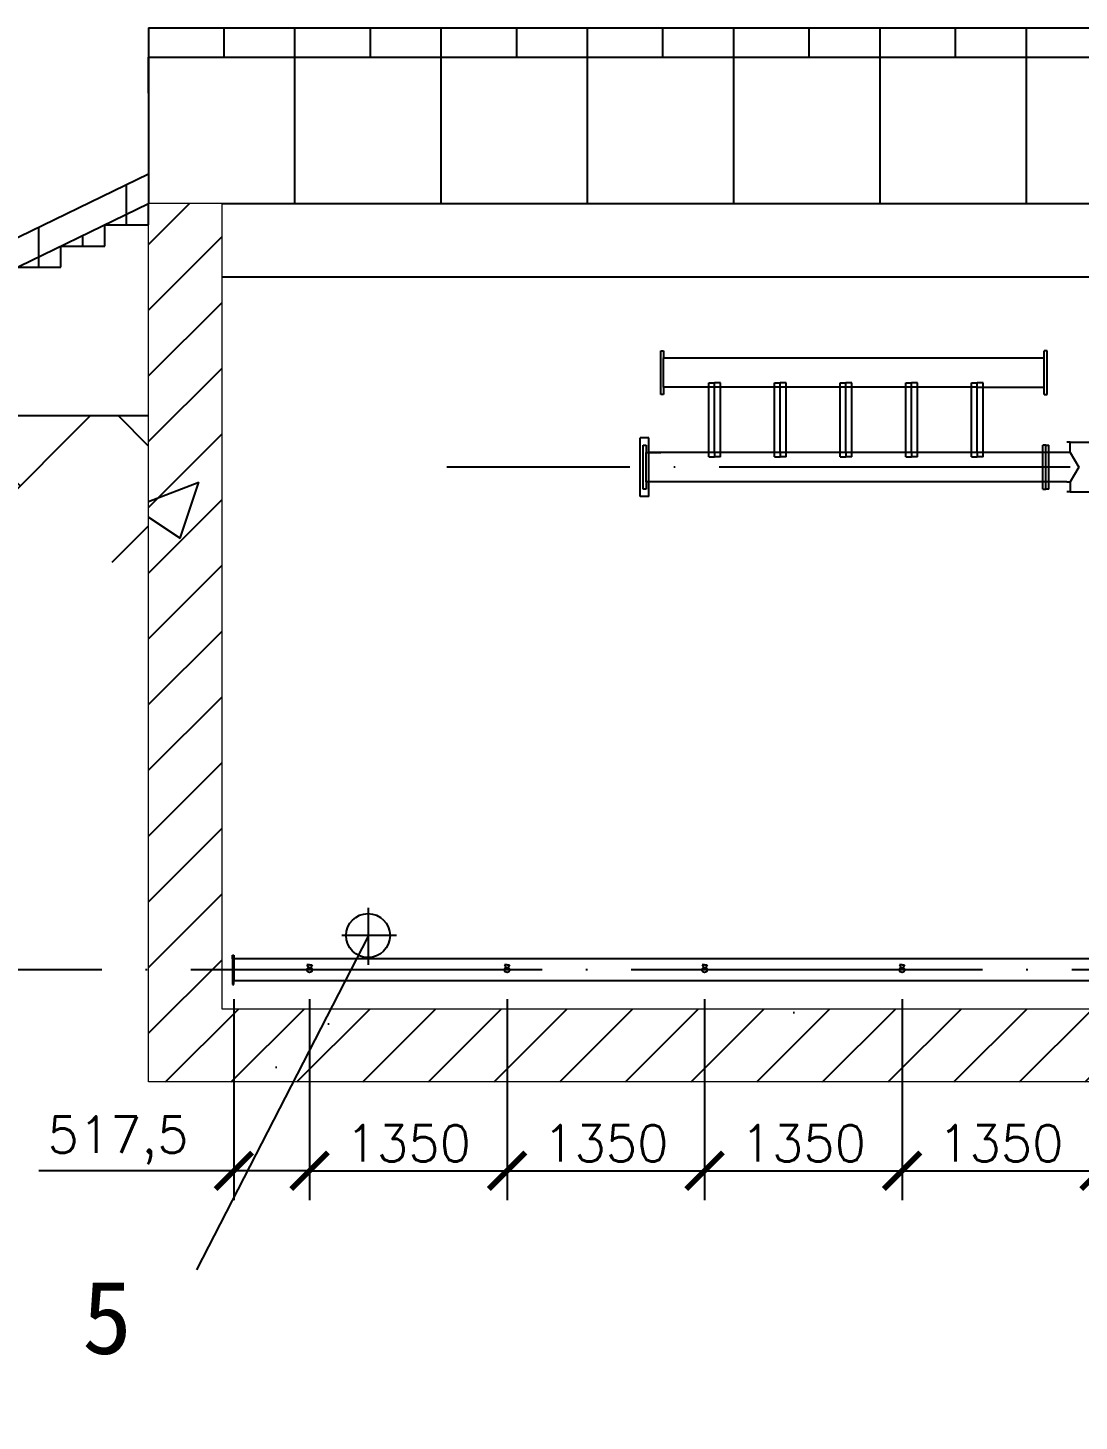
# Model space of a CAD drawing. Header units: millimetres. Extents: x -708 to 2021, y 59 to 1476.
# Drawn here: x 558 to 629.9, y 643.1 to 738.2 of the extents above; entities that cross this region are included whole.
import ezdxf

# ---------------------------------------------------------------- set-up
doc = ezdxf.new("R2010")
doc.units = ezdxf.units.MM
doc.linetypes.add('ACAD_ISO04W100', pattern=[30, 24, -3, 0, -3])
doc.layers.add('图层2', color=5, linetype='Continuous', lineweight=25, plot=False)
doc.styles.get("Standard").update_dxf_attribs({"font": 'txt', "bigfont": 'gbcbig.shx'})
doc.dimstyles.new('副本 ISO-25', dxfattribs={"dimtxt": 2.5, "dimasz": 2.5, "dimexe": 2, "dimexo": 2, "dimtad": 1, "dimlfac": 100, "dimtxsty": 'Standard', "dimblk": 'ARCHTICK', "dimcen": 2.5, "dimadec": 0, "dimazin": 0, "dimtfac": 1, "dimtmove": 0, "dimatfit": 3, "dimfxl": 1, "dimarcsym": 0})

# ---------------------------------------------------------------- blocks, each defined once
blk = doc.blocks.new('_ArchTick')
at = {"color": 0, "linetype": 'ByBlock', "const_width": 0.15}
blk.add_lwpolyline([(-0.5, -0.5), (0.5, 0.5)], dxfattribs=at)
blk = doc.blocks.new('*D4')
at = {"color": 0, "lineweight": -2, "transparency": 16777216}
for p, q in [((577.275, 671.87), (577.275, 658.153)), ((590.775, 671.87), (590.775, 658.153)), ((577.275, 660.153), (590.775, 660.153))]:
    blk.add_line(p, q, dxfattribs=at)
at = {"color": 0, "lineweight": -2, "transparency": 16777216, "xscale": 2.5, "yscale": 2.5, "zscale": 2.5, "rotation": 180}
blk.add_blockref('_ArchTick', (577.275, 660.153), dxfattribs=at)
at = {"color": 0, "lineweight": -2, "transparency": 16777216, "xscale": 2.5, "yscale": 2.5, "zscale": 2.5}
blk.add_blockref('_ArchTick', (590.775, 660.153), dxfattribs=at)
at = {"color": 0, "transparency": 16777216, "insert": (584.025, 662.028), "char_height": 2.5, "attachment_point": 5}
blk.add_mtext('1350', dxfattribs=at)
blk = doc.blocks.new('*D5')
at = {"color": 0, "lineweight": -2, "transparency": 16777216}
for p, q in [((590.775, 671.87), (590.775, 658.153)), ((604.275, 671.87), (604.275, 658.153)), ((590.775, 660.153), (604.275, 660.153))]:
    blk.add_line(p, q, dxfattribs=at)
at = {"color": 0, "lineweight": -2, "transparency": 16777216, "xscale": 2.5, "yscale": 2.5, "zscale": 2.5, "rotation": 180}
blk.add_blockref('_ArchTick', (590.775, 660.153), dxfattribs=at)
at = {"color": 0, "lineweight": -2, "transparency": 16777216, "xscale": 2.5, "yscale": 2.5, "zscale": 2.5}
blk.add_blockref('_ArchTick', (604.275, 660.153), dxfattribs=at)
at = {"color": 0, "transparency": 16777216, "insert": (597.525, 662.028), "char_height": 2.5, "attachment_point": 5}
blk.add_mtext('1350', dxfattribs=at)
blk = doc.blocks.new('*D6')
at = {"color": 0, "lineweight": -2, "transparency": 16777216}
for p, q in [((604.275, 671.87), (604.275, 658.153)), ((617.775, 671.87), (617.775, 658.153)), ((604.275, 660.153), (617.775, 660.153))]:
    blk.add_line(p, q, dxfattribs=at)
at = {"color": 0, "lineweight": -2, "transparency": 16777216, "xscale": 2.5, "yscale": 2.5, "zscale": 2.5, "rotation": 180}
blk.add_blockref('_ArchTick', (604.275, 660.153), dxfattribs=at)
at = {"color": 0, "lineweight": -2, "transparency": 16777216, "xscale": 2.5, "yscale": 2.5, "zscale": 2.5}
blk.add_blockref('_ArchTick', (617.775, 660.153), dxfattribs=at)
at = {"color": 0, "transparency": 16777216, "insert": (611.025, 662.028), "char_height": 2.5, "attachment_point": 5}
blk.add_mtext('1350', dxfattribs=at)
blk = doc.blocks.new('*D7')
at = {"color": 0, "lineweight": -2, "transparency": 16777216}
for p, q in [((617.775, 671.87), (617.775, 658.153)), ((631.275, 671.87), (631.275, 658.153)), ((617.775, 660.153), (631.275, 660.153))]:
    blk.add_line(p, q, dxfattribs=at)
at = {"color": 0, "lineweight": -2, "transparency": 16777216, "xscale": 2.5, "yscale": 2.5, "zscale": 2.5, "rotation": 180}
blk.add_blockref('_ArchTick', (617.775, 660.153), dxfattribs=at)
at = {"color": 0, "lineweight": -2, "transparency": 16777216, "xscale": 2.5, "yscale": 2.5, "zscale": 2.5}
blk.add_blockref('_ArchTick', (631.275, 660.153), dxfattribs=at)
at = {"color": 0, "transparency": 16777216, "insert": (624.525, 662.028), "char_height": 2.5, "attachment_point": 5}
blk.add_mtext('1350', dxfattribs=at)
blk = doc.blocks.new('*D12')
at = {"color": 0, "lineweight": -2, "transparency": 16777216}
for p, q in [((572.1, 671.87), (572.1, 658.153)), ((577.275, 671.87), (577.275, 658.153)), ((572.1, 660.153), (558.767, 660.153)), ((577.275, 660.153), (572.1, 660.153))]:
    blk.add_line(p, q, dxfattribs=at)
at = {"color": 0, "lineweight": -2, "transparency": 16777216, "xscale": 2.5, "yscale": 2.5, "zscale": 2.5, "rotation": 180}
blk.add_blockref('_ArchTick', (572.1, 660.153), dxfattribs=at)
at = {"color": 0, "lineweight": -2, "transparency": 16777216, "xscale": 2.5, "yscale": 2.5, "zscale": 2.5}
blk.add_blockref('_ArchTick', (577.275, 660.153), dxfattribs=at)
at = {"color": 0, "transparency": 16777216, "insert": (564.183, 662.236), "char_height": 2.5, "attachment_point": 5}
blk.add_mtext('517,5', dxfattribs=at)

msp = doc.modelspace()

# ---------------------------------------------------------------- hatches: boundary and pattern name
h = msp.add_hatch()
h.set_pattern_fill('ANSI31', color=256, style=0)
h.paths.add_polyline_path([(571.27508, 726.22002), (566.27508, 726.22002), (566.27508, 673.87002), (571.27508, 673.87002)])
h.paths.add_polyline_path([(696.27508, 717.85431), (696.27508, 719.35431), (696.27508, 726.22002), (691.27508, 726.22002), (691.27508, 719.35431), (691.27508, 717.85431), (691.27508, 673.87002), (696.27508, 673.87002)])
h.paths.add_polyline_path([(683.82085, 671.22002), (641.68009, 671.22002), (643.45568, 666.22002), (686.39404, 666.22002)])
h.paths.add_polyline_path([(696.27508, 673.87002), (691.27508, 673.87002), (691.27508, 671.22002), (683.82085, 671.22002), (686.39404, 666.22002), (696.27508, 666.22002)])
h.paths.add_polyline_path([(641.68009, 671.22002), (631.27508, 671.22002), (631.27508, 666.22002), (643.45568, 666.22002)])
h.paths.add_polyline_path([(631.27508, 671.22002), (582.12404, 671.22002), (584.69723, 666.22002), (631.27508, 666.22002)])
h.paths.add_polyline_path([(582.12404, 671.22002), (571.27508, 671.22002), (571.27508, 673.87002), (566.27508, 673.87002), (566.27508, 666.22002), (584.69723, 666.22002)])
h.paths.add_polyline_path([(769.27516, 671.22002), (709.27516, 671.22002), (709.27516, 673.87002), (704.27516, 673.87002), (704.27516, 666.22002), (769.27516, 666.22002)])
h.paths.add_polyline_path([(709.27516, 717.85431), (709.27516, 719.35431), (709.27516, 726.22002), (704.27516, 726.22002), (704.27516, 719.35431), (704.27516, 717.85431), (704.27516, 673.87002), (709.27516, 673.87002)])
h.paths.add_polyline_path([(834.27516, 726.22002), (829.27516, 726.22002), (829.27516, 673.87002), (834.27516, 673.87002)])
h.paths.add_polyline_path([(769.27516, 671.22002), (769.27516, 666.22002), (834.27516, 666.22002), (834.27516, 673.87002), (829.27516, 673.87002), (829.27516, 671.22002)])
h.paths.add_polyline_path([(964.27516, 673.87002), (959.27516, 673.87002), (959.27516, 671.22002), (899.27516, 671.22002), (899.27516, 666.22002), (964.27516, 666.22002)])
h.paths.add_polyline_path([(899.27516, 671.22002), (839.27516, 671.22002), (839.27516, 673.87002), (834.27516, 673.87002), (834.27516, 666.22002), (899.27516, 666.22002)])
h.paths.add_polyline_path([(839.27516, 726.22002), (834.27516, 726.22002), (834.27516, 673.87002), (839.27516, 673.87002)])
h.paths.add_polyline_path([(964.27516, 717.85431), (964.27516, 719.35431), (964.27516, 726.22002), (959.27516, 726.22002), (959.27516, 719.35431), (959.27516, 717.85431), (959.27516, 673.87002), (964.27516, 673.87002)])
h.paths.add_polyline_path([(977.27524, 717.85431), (977.27524, 719.35431), (977.27524, 726.22002), (972.27524, 726.22002), (972.27524, 719.35431), (972.27524, 717.85431), (972.27524, 673.87002), (977.27524, 673.87002)])
h.paths.add_polyline_path([(1037.27524, 671.22002), (977.27524, 671.22002), (977.27524, 673.87002), (972.27524, 673.87002), (972.27524, 666.22002), (1037.27524, 666.22002)])
h.paths.add_polyline_path([(1102.27524, 671.22002), (1097.27524, 671.22002), (1037.27524, 671.22002), (1037.27524, 666.22002), (1102.27524, 666.22002)])
h.paths.add_polyline_path([(1102.27524, 708.22002), (1097.27524, 708.22002), (1097.27524, 673.87002), (1102.27524, 673.87002)])
h.paths.add_polyline_path([(1102.27524, 726.22002), (1097.27524, 726.22002), (1097.27524, 708.22002), (1102.27524, 708.22002)])
h.paths.add_polyline_path([(879.3503, 523.30714), (874.3503, 523.30714), (874.3503, 500.10714), (879.3503, 500.10714)])
h.paths.add_polyline_path([(879.3503, 497.10714), (874.3503, 497.10714), (874.3503, 475.30714), (879.3503, 475.30714)])
h.paths.add_polyline_path([(879.3503, 468.30714), (874.3503, 468.30714), (624.3503, 468.30714), (624.3503, 471.80714), (619.3503, 471.80714), (619.3503, 463.28757), (629.3503, 463.28757), (629.3503, 463.30714), (879.3503, 463.30714)])
h.paths.add_polyline_path([(624.3503, 509.80714), (619.3503, 509.80714), (619.3503, 474.80714), (624.3503, 474.80714)])
h.paths.add_polyline_path([(624.3503, 521.41107), (619.3503, 521.41107), (619.3503, 518.69142), (619.3503, 512.80714), (624.3503, 512.80714), (624.3503, 518.30714)])
h.paths.add_polyline_path([(624.3503, 523.30714), (619.3503, 523.30714), (619.3503, 521.41107), (624.3503, 521.41107)])
h = msp.add_hatch()
h.set_pattern_fill('AR-CONC', color=256, scale=0.25, style=0)
h.paths.add_polyline_path([(566.27508, 673.87002), (571.27508, 673.87002), (571.27508, 726.22002), (566.27508, 726.22002)])
h.paths.add_polyline_path([(566.27508, 666.22002), (677.85292, 666.22002), (680.42611, 671.22002), (571.27508, 671.22002), (571.27508, 673.87002), (566.27508, 673.87002)])
h.paths.add_polyline_path([(680.42611, 671.22002), (631.27508, 671.22002), (631.27508, 666.22002), (677.85292, 666.22002)], flags=16)
h.paths.add_polyline_path([(631.27508, 671.22002), (631.27508, 666.22002), (643.45568, 666.22002), (641.68009, 671.22002)], flags=0)
h.paths.add_polyline_path([(641.68009, 671.22002), (578.7293, 671.22002), (576.15611, 666.22002), (643.45568, 666.22002)], flags=16)
h.paths.add_polyline_path([(578.7293, 671.22002), (576.15611, 666.22002), (696.27508, 666.22002), (696.27508, 673.87002), (691.27508, 673.87002), (691.27508, 671.22002)])
h.paths.add_polyline_path([(691.27508, 673.87002), (696.27508, 673.87002), (696.27508, 717.85431), (696.27508, 719.35431), (696.27508, 726.22002), (691.27508, 726.22002), (691.27508, 719.35431), (691.27508, 717.85431)])
h.paths.add_polyline_path([(704.27516, 673.87002), (709.27516, 673.87002), (709.27516, 717.85431), (709.27516, 719.35431), (709.27516, 726.22002), (704.27516, 726.22002), (704.27516, 719.35431), (704.27516, 717.85431)])
h.paths.add_polyline_path([(709.27516, 671.22002), (709.27516, 673.87002), (704.27516, 673.87002), (704.27516, 666.22002), (769.27516, 666.22002), (769.27516, 671.22002)])
h.paths.add_polyline_path([(769.27516, 671.22002), (769.27516, 666.22002), (834.27516, 666.22002), (834.27516, 673.87002), (829.27516, 673.87002), (829.27516, 671.22002)])
h.paths.add_polyline_path([(829.27516, 673.87002), (834.27516, 673.87002), (834.27516, 726.22002), (829.27516, 726.22002)])
h.paths.add_polyline_path([(834.27516, 673.87002), (839.27516, 673.87002), (839.27516, 726.22002), (834.27516, 726.22002)])
h.paths.add_polyline_path([(839.27516, 671.22002), (839.27516, 673.87002), (834.27516, 673.87002), (834.27516, 666.22002), (899.27516, 666.22002), (899.27516, 671.22002)])
h.paths.add_polyline_path([(964.27516, 666.22002), (964.27516, 673.87002), (959.27516, 673.87002), (959.27516, 671.22002), (899.27516, 671.22002), (899.27516, 666.22002)])
h.paths.add_polyline_path([(959.27516, 673.87002), (964.27516, 673.87002), (964.27516, 717.85431), (964.27516, 719.35431), (964.27516, 726.22002), (959.27516, 726.22002), (959.27516, 719.35431), (959.27516, 717.85431)])
h.paths.add_polyline_path([(972.27524, 673.87002), (977.27524, 673.87002), (977.27524, 717.85431), (977.27524, 719.35431), (977.27524, 726.22002), (972.27524, 726.22002), (972.27524, 719.35431), (972.27524, 717.85431)])
h.paths.add_polyline_path([(1037.27524, 666.22002), (1037.27524, 671.22002), (977.27524, 671.22002), (977.27524, 673.87002), (972.27524, 673.87002), (972.27524, 666.22002)])
h.paths.add_polyline_path([(1102.27524, 666.22002), (1102.27524, 671.22002), (1097.27524, 671.22002), (1037.27524, 671.22002), (1037.27524, 666.22002)])
h.paths.add_polyline_path([(1102.27524, 708.22002), (1097.27524, 708.22002), (1097.27524, 673.87002), (1102.27524, 673.87002)])
h.paths.add_polyline_path([(1097.27524, 708.22002), (1102.27524, 708.22002), (1102.27524, 726.22002), (1097.27524, 726.22002)])
h.paths.add_polyline_path([(624.3503, 509.80714), (619.3503, 509.80714), (619.3503, 474.80714), (624.3503, 474.80714)])
h.paths.add_polyline_path([(619.3503, 512.80714), (624.3503, 512.80714), (624.3503, 518.30714), (624.3503, 521.41107), (619.3503, 521.41107), (619.3503, 518.69142)])
h.paths.add_polyline_path([(624.3503, 521.41107), (624.3503, 523.30714), (619.3503, 523.30714), (619.3503, 521.41107)])
h.paths.add_polyline_path([(624.3503, 468.30714), (624.3503, 471.80714), (619.3503, 471.80714), (619.3503, 463.28757), (879.3503, 463.28757), (879.3503, 468.30714), (874.3503, 468.30714)])
h.paths.add_polyline_path([(879.3503, 497.10714), (874.3503, 497.10714), (874.3503, 475.30714), (879.3503, 475.30714)])
h.paths.add_polyline_path([(879.3503, 523.30714), (874.3503, 523.30714), (874.3503, 500.10714), (879.3503, 500.10714)])
h = msp.add_hatch()
h.set_pattern_fill('AR-HBONE', color=256, scale=0.08, style=0)
h.paths.add_polyline_path([(566.27508, 711.72002), (521.34427, 711.72002), (521.34427, 701.72002), (566.27508, 701.72002)])
h.paths.add_polyline_path([(1198.71874, 708.22002), (1102.27524, 708.22002), (1102.27524, 701.72002), (1198.71874, 701.72002)])
h.paths.add_polyline_path([(1170.63625, 711.22002), (1176.57402, 711.22002), (1173.60514, 708.22002), (1198.71874, 708.22002), (1198.71874, 711.72002), (1102.27524, 711.72002), (1102.27524, 708.22002), (1173.60514, 708.22002)])

# ---------------------------------------------------------------- linework, layer by layer
at = {"lineweight": -2}
for p, q in [((566.27507, 738.22002), (566.27507, 726.22002)), ((571.41077, 738.22002), (571.41077, 736.22002)), ((576.27507, 726.22002), (576.27507, 738.22002)), ((581.41077, 738.22002), (581.41077, 736.22002)), ((581.41077, 738.22002), (581.41077, 736.22002)), ((586.27507, 726.22002), (586.27507, 738.22002)), ((591.41077, 738.22002), (591.41077, 736.22002)), ((596.27507, 726.22002), (596.27507, 738.22002)), ((601.41077, 738.22002), (601.41077, 736.22002)), ((606.27507, 726.22002), (606.27507, 738.22002)), ((611.41077, 738.22002), (611.41077, 736.22002)), ((616.27507, 726.22002), (616.27507, 738.22002)), ((621.41077, 738.22002), (621.41077, 736.22002)), ((626.27507, 726.22002), (626.27507, 738.22002)), ((566.27507, 728.22002), (566.27507, 726.22002))]:
    msp.add_line(p, q, dxfattribs=at)
for p, q in [((566.27507, 738.22002), (696.27507, 738.22002)), ((566.27507, 736.22002), (696.27507, 736.22002)), ((566.27508, 733.77002), (566.27508, 736.22002)), ((566.27507, 728.22002), (532.13714, 711.72002)), ((564.77508, 724.77002), (564.77508, 727.49502)), ((536.27508, 711.72002), (566.27508, 726.22002)), ((566.27508, 724.77002), (566.27508, 726.22002)), ((571.27508, 726.22002), (691.27508, 726.22002)), ((558.77508, 721.87002), (558.77508, 724.59502)), ((563.27508, 723.32002), (563.27508, 724.77002)), ((563.27508, 724.77002), (566.27508, 724.77002)), ((560.27508, 721.87002), (560.27508, 723.32002)), ((560.27508, 723.32002), (563.27508, 723.32002)), ((561.77508, 723.32002), (561.77508, 724.04502)), ((557.27508, 721.87002), (560.27508, 721.87002)), ((571.27508, 721.22002), (691.27508, 721.22002)), ((601.27508, 715.67002), (601.27508, 716.17002)), ((601.27508, 716.17002), (601.47508, 716.17002)), ((601.27508, 713.17002), (601.27508, 715.67002)), ((601.47508, 716.17002), (601.47508, 715.67002)), ((601.47508, 713.67002), (601.47508, 715.67002)), ((601.47508, 715.67002), (627.49607, 715.67002)), ((627.49607, 713.17002), (627.49607, 716.17002)), ((627.69607, 716.17002), (627.49607, 716.17002)), ((627.69607, 715.87002), (627.69607, 716.17002)), ((627.69607, 715.67002), (627.69607, 715.87002)), ((627.69607, 713.67002), (627.69607, 715.67002)), ((604.56191, 708.92002), (604.56191, 713.97002)), ((604.56191, 713.97002), (604.96191, 713.97002)), ((604.96191, 709.22002), (604.96191, 713.97002)), ((604.96191, 709.22002), (604.96191, 713.97002)), ((605.36191, 713.97002), (604.96191, 713.97002)), ((604.96191, 709.22002), (604.96191, 713.91077)), ((605.36191, 708.92002), (605.36191, 713.97002)), ((609.04874, 708.92002), (609.04874, 713.97002)), ((609.04874, 713.97002), (609.44874, 713.97002)), ((609.44874, 709.22002), (609.44874, 713.97002)), ((609.44874, 709.22002), (609.44874, 713.97002)), ((609.44874, 709.22002), (609.44874, 713.97002)), ((609.84874, 713.97002), (609.44874, 713.97002)), ((609.84874, 708.92002), (609.84874, 713.97002)), ((613.53557, 708.92002), (613.53557, 713.97002)), ((613.53557, 713.97002), (613.93557, 713.97002)), ((613.93557, 709.22002), (613.93557, 713.97002)), ((613.93557, 709.22002), (613.93557, 713.97002)), ((613.93557, 709.22002), (613.93557, 713.97002)), ((614.33557, 713.97002), (613.93557, 713.97002)), ((614.33557, 708.92002), (614.33557, 713.97002)), ((618.0224, 708.92002), (618.0224, 713.97002)), ((618.0224, 713.97002), (618.4224, 713.97002)), ((618.4224, 709.22002), (618.4224, 713.97002)), ((618.4224, 709.22002), (618.4224, 713.97002)), ((618.4224, 709.22002), (618.4224, 713.97002)), ((618.8224, 713.97002), (618.4224, 713.97002)), ((618.8224, 708.92002), (618.8224, 713.97002)), ((622.50924, 708.92002), (622.50924, 713.97002)), ((622.50924, 713.97002), (622.90924, 713.97002)), ((622.90924, 709.22002), (622.90924, 713.97002)), ((622.90924, 709.22002), (622.90924, 713.97002)), ((623.30924, 713.97002), (622.90924, 713.97002)), ((623.30924, 708.92002), (623.30924, 713.97002)), ((601.47508, 713.17002), (601.27508, 713.17002)), ((622.90924, 713.67002), (601.47508, 713.67002)), ((601.47508, 713.67002), (601.47508, 713.17002)), ((622.90924, 713.67002), (625.67588, 713.67002)), ((625.67588, 713.67002), (627.49607, 713.67002)), ((627.49607, 713.17002), (627.69607, 713.17002)), ((627.69607, 713.17002), (627.69607, 713.67002)), ((566.27508, 711.72002), (521.34427, 711.72002)), ((563.27508, 711.72002), (563.27508, 711.72002)), ((600.17508, 710.22002), (599.87508, 710.22002)), ((599.87508, 710.18305), (599.87508, 710.22002)), ((599.87508, 706.45823), (599.87508, 710.18305)), ((600.47508, 710.22002), (600.17508, 710.22002)), ((600.47508, 710.18305), (600.47508, 710.22002)), ((600.47508, 706.45823), (600.47508, 710.18305)), ((600.07508, 709.22002), (600.07508, 709.72002)), ((600.07508, 709.72002), (600.27508, 709.72002)), ((600.07508, 706.72002), (600.07508, 709.22002)), ((600.27508, 709.72002), (600.27508, 709.22002)), ((600.27508, 707.22002), (600.27508, 709.22002)), ((600.27508, 709.22002), (601.27508, 709.22002)), ((627.39607, 709.22002), (600.47508, 709.22002)), ((608.06992, 709.22002), (601.27508, 709.22002)), ((604.96191, 709.22002), (604.96191, 708.92002)), ((604.96191, 709.22002), (604.96191, 708.92002)), ((629.27508, 709.22002), (608.06992, 709.22002)), ((609.44874, 709.22002), (609.44874, 708.92002)), ((609.44874, 709.22002), (609.44874, 708.92002)), ((613.93557, 709.22002), (613.93557, 708.92002)), ((613.93557, 709.22002), (613.93557, 708.92002)), ((618.4224, 709.22002), (618.4224, 708.92002)), ((618.4224, 709.22002), (618.4224, 708.92002)), ((622.90924, 709.22002), (622.90924, 708.92002)), ((622.90924, 709.22002), (622.90924, 708.92002)), ((627.39607, 706.72002), (627.39607, 709.72002)), ((627.59607, 709.72002), (627.39607, 709.72002)), ((627.59607, 709.42002), (627.59607, 709.72002)), ((627.59607, 709.72002), (627.79607, 709.72002)), ((627.59607, 709.22002), (627.59607, 709.42002)), ((627.59607, 707.22002), (627.59607, 709.22002)), ((627.79607, 706.72002), (627.79607, 709.72002)), ((629.27508, 709.92002), (629.02508, 709.92002)), ((629.27508, 709.22002), (629.27508, 709.92002)), ((629.27508, 709.92002), (631.27508, 709.92002)), ((629.27508, 709.22002), (629.8639, 708.22002)), ((604.56191, 708.92002), (604.96191, 708.92002)), ((605.36191, 708.92002), (604.96191, 708.92002)), ((609.04874, 708.92002), (609.44874, 708.92002)), ((609.84874, 708.92002), (609.44874, 708.92002)), ((613.53557, 708.92002), (613.93557, 708.92002)), ((614.33557, 708.92002), (613.93557, 708.92002)), ((618.0224, 708.92002), (618.4224, 708.92002)), ((618.8224, 708.92002), (618.4224, 708.92002)), ((622.50924, 708.92002), (622.90924, 708.92002)), ((623.30924, 708.92002), (622.90924, 708.92002)), ((629.27508, 708.22002), (627.28854, 708.22002)), ((627.59607, 708.22002), (627.39607, 708.22002)), ((629.8639, 708.22002), (629.27508, 707.22002)), ((601.27508, 707.22002), (600.27508, 707.22002)), ((600.27508, 707.22002), (600.27508, 706.72002)), ((606.99807, 707.22002), (601.27508, 707.22002)), ((629.02508, 707.22002), (606.99807, 707.22002)), ((627.59607, 706.72002), (627.59607, 707.22002)), ((629.02508, 707.22002), (629.02508, 707.22002)), ((629.02508, 707.22002), (629.27508, 707.22002)), ((629.27508, 707.22002), (629.27508, 706.52002)), ((599.87508, 706.22002), (599.87508, 706.45823)), ((600.17508, 706.22002), (599.87508, 706.22002)), ((600.47508, 706.22002), (600.02508, 706.22002)), ((600.27508, 706.72002), (600.07508, 706.72002)), ((600.47508, 706.22002), (600.47508, 706.45823)), ((627.39607, 706.72002), (627.59607, 706.72002)), ((627.79607, 706.72002), (627.59607, 706.72002)), ((629.27508, 706.52002), (629.02508, 706.52002)), ((629.27508, 706.52002), (631.27508, 706.52002)), ((581.27508, 676.16675), (569.54729, 653.37834))]:
    msp.add_line(p, q)
at = {"lineweight": 0}
for p, q in [((566.27508, 666.22002), (566.27508, 726.22002)), ((571.27508, 726.22002), (566.27508, 726.22002)), ((571.27508, 726.22002), (571.27508, 671.22002)), ((571.27508, 671.22002), (691.27508, 671.22002)), ((696.27508, 666.22002), (566.27508, 666.22002))]:
    msp.add_line(p, q, dxfattribs=at)
at = {"linetype": 'ACAD_ISO04W100'}
for p, q in [((629.27508, 708.22002), (586.66488, 708.22002)), ((581.27508, 678.10311), (581.27508, 674.2304)), ((583.20923, 676.22002), (579.49092, 676.22002)), ((1104.8669, 673.87002), (549.16997, 673.87002))]:
    msp.add_line(p, q, dxfattribs=at)
msp.add_circle((581.27508, 676.22002), 1.5)
for p in [(604.96191, 709.22002), (609.44874, 709.22002), (613.93557, 709.22002), (618.4224, 709.22002), (622.90924, 709.22002)]:
    msp.add_point(p)
at = {"layer": '图层2'}
for p, q in [((572.00008, 674.62002), (572.00008, 674.87002)), ((572.00008, 674.87002), (572.10008, 674.87002)), ((572.10008, 674.87002), (572.10008, 674.62002)), ((572.00008, 674.62002), (572.00008, 673.12002)), ((685.45008, 674.62002), (572.10008, 674.62002)), ((572.10008, 674.62002), (572.10008, 673.12002)), ((577.10008, 674.22002), (577.19681, 674.02654)), ((577.27508, 674.22002), (577.10008, 674.22002)), ((577.27508, 674.22002), (577.45008, 674.22002)), ((577.45008, 674.22002), (577.35334, 674.02654)), ((590.60008, 674.22002), (590.69681, 674.02654)), ((590.77508, 674.22002), (590.60008, 674.22002)), ((590.77508, 674.22002), (590.95008, 674.22002)), ((590.95008, 674.22002), (590.85334, 674.02654)), ((604.10008, 674.22002), (604.19681, 674.02654)), ((604.27508, 674.22002), (604.10008, 674.22002)), ((604.27508, 674.22002), (604.45008, 674.22002)), ((604.45008, 674.22002), (604.35334, 674.02654)), ((617.60008, 674.22002), (617.69681, 674.02654)), ((617.77508, 674.22002), (617.60008, 674.22002)), ((617.77508, 674.22002), (617.95008, 674.22002)), ((617.95008, 674.22002), (617.85334, 674.02654)), ((572.00008, 673.12002), (572.00008, 672.87002)), ((572.00008, 672.87002), (572.10008, 672.87002)), ((685.45008, 673.12002), (572.10008, 673.12002)), ((572.10008, 672.87002), (572.10008, 673.12002))]:
    msp.add_line(p, q, dxfattribs=at)
for centre in [(577.27508, 673.87002), (590.77508, 673.87002), (604.27508, 673.87002), (617.77508, 673.87002)]:
    msp.add_circle(centre, 0.175, dxfattribs=at)

# ---------------------------------------------------------------- texts
at = {"lineweight": 0, "insert": (563.43566, 650.10079), "char_height": 5, "width": 30, "attachment_point": 5}
msp.add_mtext('{\\fFangSong|b0|i0|c134|p49;5}', dxfattribs=at)

# ---------------------------------------------------------------- dimensions: what is measured, and where the dimension line sits
for base, p1, p2, picture, middle in [((572.10008, 660.1528), (577.27508, 673.87002), (572.10008, 673.87002), '*D12', (564.18341, 662.23613)), ((590.77508, 660.1528), (577.27508, 673.87002), (590.77508, 673.87002), '*D4', (584.02508, 662.0278)), ((604.27508, 660.1528), (590.77508, 673.87002), (604.27508, 673.87002), '*D5', (597.52508, 662.0278)), ((617.77508, 660.1528), (604.27508, 673.87002), (617.77508, 673.87002), '*D6', (611.02508, 662.0278)), ((631.27508, 660.1528), (617.77508, 673.87002), (631.27508, 673.87002), '*D7', (624.52508, 662.0278))]:
    dim = msp.add_linear_dim(base=base, p1=p1, p2=p2, dimstyle='副本 ISO-25')
    dim.commit()
    dim.dimension.update_dxf_attribs({"geometry": picture, "text_midpoint": middle})

doc.saveas('drawing.dxf')
